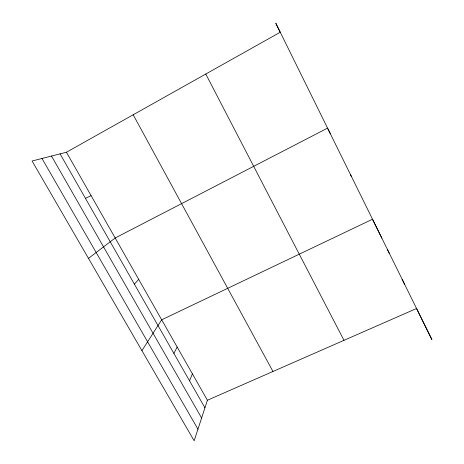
<?xml version="1.0" encoding="UTF-8"?>
<svg xmlns="http://www.w3.org/2000/svg" width="464" height="464" viewBox="0 0 464 464"><rect width="100%" height="100%" fill="white"/><g stroke="black" fill="none" stroke-linecap="round" stroke-linejoin="round"><path stroke-width="0.7" d="M207.408 400.235L194.155 440.8L32.08 161.008L66.433 152.238L280.215 32.254L275.79 23.2L431.92 339.619L416.527 308.508L207.408 400.235L66.433 152.238M189.538 380.828L192.403 373.839M173.896 353.411L177.161 347.031M141.926 350.639L161.681 319.8L372.488 219.252L381.86 238.171M134.392 284.159L138.701 279.369M88.479 258.367L115.182 237.991L327.526 128.134L330.385 133.841M85.446 198.36L91.101 195.628M41.986 158.479L197.948 429.183M51.481 156.055L201.608 417.989M60.065 153.862L204.931 407.815M133.197 114.765L272.971 371.478M205.778 74.031L343.986 340.327M350.291 174.267L351.434 176.569M387.417 249.504L389.534 253.785M402.097 279.253L404.585 284.287"/></g></svg>
